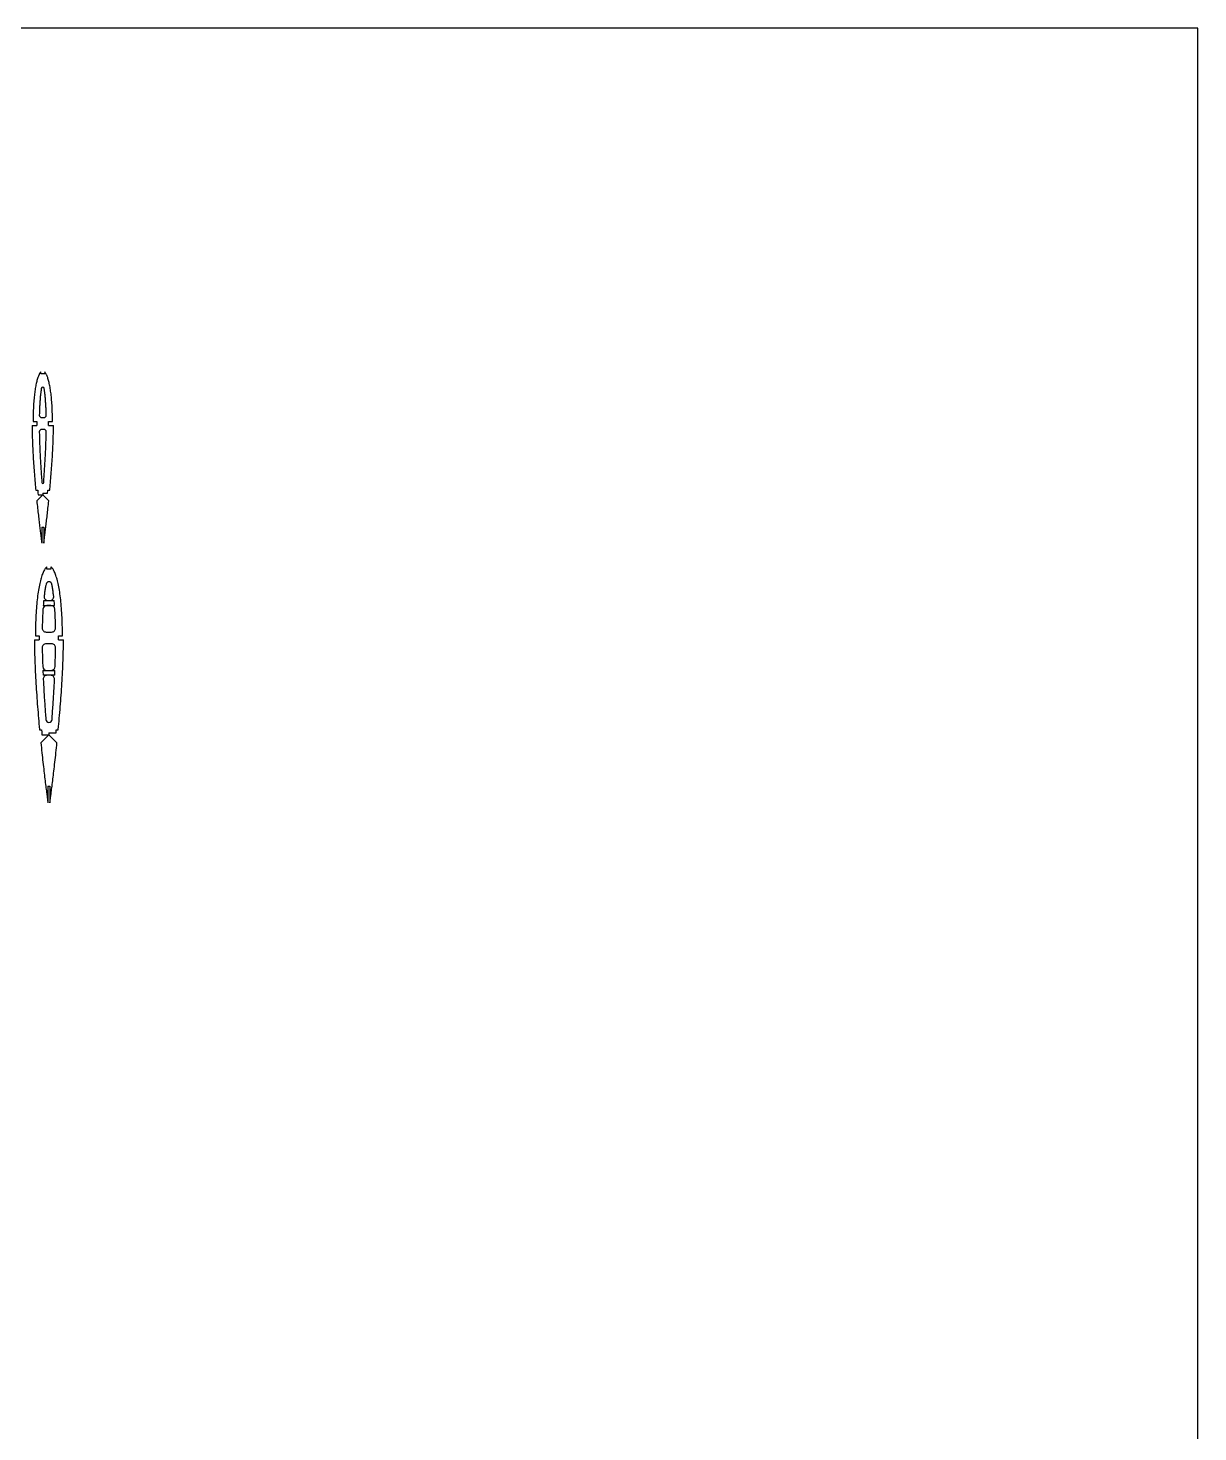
# Model space of a CAD drawing. Header units: millimetres. Extents: x 387 to 11444, y 601 to 6721.
# Drawn here: x 10249 to 11444, y 1868 to 3301 of the extents above; entities that cross this region are included whole.
import ezdxf

# ---------------------------------------------------------------- set-up
doc = ezdxf.new("R2010")
doc.units = ezdxf.units.MM
doc.layers.add('1', color=115, linetype='Continuous', plot=False)
doc.layers.add('2mm轻木', color=150, linetype='Continuous')

msp = doc.modelspace()

# ---------------------------------------------------------------- linework, layer by layer
at = {"layer": '1'}
for p, q in [((11444.162, 3301.333), (6444.162, 3301.333)), ((11444.162, 801.333), (11444.162, 3301.333))]:
    msp.add_line(p, q, dxfattribs=at)
at = {"layer": '2mm轻木'}
for p, q in [((10253.049, 2895.594), (10258.049, 2895.594)), ((10254.048, 2899.594), (10258.048, 2899.594)), ((10269.943, 2899.594), (10273.944, 2899.594)), ((10269.944, 2895.594), (10274.944, 2895.594)), ((10256.833, 2829.594), (10258.833, 2829.594)), ((10263.996, 2824.594), (10257.916, 2818.513)), ((10259.309, 2824.594), (10263.996, 2824.594)), ((10263.996, 2826.594), (10268.875, 2826.594)), ((10263.996, 2824.594), (10270.077, 2818.512)), ((10269.159, 2829.594), (10271.159, 2829.594)), ((10262.996, 2791.844), (10264.996, 2791.844)), ((10262.996, 2791.844), (10262.996, 2775.441)), ((10264.996, 2791.844), (10264.996, 2775.433)), ((10264.496, 2711.838), (10276.045, 2711.838)), ((10264.929, 2716.838), (10275.611, 2716.838)), ((10256.421, 2680.682), (10260.421, 2680.682)), ((10280.119, 2680.682), (10284.119, 2680.682)), ((10255.422, 2676.682), (10260.422, 2676.682)), ((10280.119, 2676.682), (10285.119, 2676.682)), ((10260.723, 2584.682), (10262.723, 2584.682)), ((10270.269, 2581.682), (10277.531, 2581.682)), ((10277.816, 2584.682), (10279.816, 2584.682)), ((10270.269, 2579.682), (10262.024, 2571.436)), ((10263.201, 2579.682), (10270.269, 2579.682)), ((10270.269, 2579.682), (10278.517, 2571.434)), ((10269.269, 2527.432), (10271.269, 2527.432)), ((10269.269, 2527.432), (10269.269, 2510.403)), ((10271.269, 2527.432), (10271.269, 2510.399))]:
    msp.add_line(p, q, dxfattribs=at)
at = {"layer": '2mm轻木', "linetype": 'Continuous'}
for points in [[(10261.996, 2950.265), (10261.754, 2949.999), (10261.428, 2949.584), (10261.122, 2949.143), (10260.793, 2948.613), (10260.486, 2948.063), (10260.162, 2947.422), (10259.859, 2946.767), (10259.543, 2946.019), (10259.248, 2945.258), (10258.942, 2944.403), (10258.656, 2943.542), (10258.365, 2942.589), (10258.091, 2941.628), (10257.815, 2940.576), (10257.554, 2939.517), (10257.293, 2938.372), (10257.05, 2937.222), (10256.804, 2935.983), (10256.577, 2934.743), (10256.352, 2933.417), (10256.142, 2932.089), (10255.936, 2930.678), (10255.744, 2929.266), (10255.557, 2927.775), (10255.387, 2926.283), (10255.222, 2924.715), (10255.069, 2923.145), (10254.926, 2921.504), (10254.795, 2919.86), (10254.671, 2918.148), (10254.562, 2916.436), (10254.461, 2914.661), (10254.373, 2912.883), (10254.293, 2911.046), (10254.226, 2909.207), (10254.17, 2907.314), (10254.124, 2905.418), (10254.088, 2903.471), (10254.062, 2901.525), (10254.048, 2899.594)], [(10273.944, 2899.594), (10273.929, 2901.526), (10273.906, 2903.471), (10273.869, 2905.418), (10273.824, 2907.313), (10273.766, 2909.207), (10273.698, 2911.046), (10273.62, 2912.883), (10273.531, 2914.661), (10273.431, 2916.436), (10273.32, 2918.148), (10273.199, 2919.86), (10273.068, 2921.503), (10272.923, 2923.145), (10272.772, 2924.715), (10272.607, 2926.282), (10272.435, 2927.775), (10272.248, 2929.267), (10272.058, 2930.678), (10271.851, 2932.089), (10271.641, 2933.417), (10271.415, 2934.742), (10271.188, 2935.984), (10270.944, 2937.222), (10270.701, 2938.371), (10270.438, 2939.517), (10270.179, 2940.576), (10269.901, 2941.628), (10269.629, 2942.589), (10269.336, 2943.543), (10269.051, 2944.404), (10268.745, 2945.258), (10268.451, 2946.019), (10268.135, 2946.767), (10267.832, 2947.421), (10267.506, 2948.063), (10267.2, 2948.613), (10266.87, 2949.142), (10266.564, 2949.584), (10266.237, 2950), (10265.996, 2950.267)], [(10253.049, 2895.594), (10253.049, 2895.493), (10253.064, 2893.451), (10253.09, 2891.372), (10253.124, 2889.292), (10253.168, 2887.178), (10253.221, 2885.065), (10253.283, 2882.924), (10253.354, 2880.783), (10253.433, 2878.619), (10253.52, 2876.456), (10253.615, 2874.274), (10253.717, 2872.093), (10253.829, 2869.897), (10253.946, 2867.704), (10254.068, 2865.501), (10254.199, 2863.298), (10254.334, 2861.094), (10254.477, 2858.889), (10254.624, 2856.686), (10254.778, 2854.483), (10254.935, 2852.29), (10255.097, 2850.094), (10255.263, 2847.913), (10255.435, 2845.731), (10255.608, 2843.566), (10255.787, 2841.404), (10255.968, 2839.263), (10256.152, 2837.122), (10256.34, 2835.009), (10256.53, 2832.895), (10256.72, 2830.815), (10256.833, 2829.594)], [(10258.048, 2899.594), (10258.048, 2899.512), (10258.044, 2897.537), (10258.049, 2895.594)], [(10269.944, 2895.594), (10269.949, 2897.535), (10269.944, 2899.51), (10269.943, 2899.594)], [(10271.159, 2829.594), (10271.274, 2830.815), (10271.464, 2832.895), (10271.654, 2835.009), (10271.84, 2837.122), (10272.024, 2839.263), (10272.205, 2841.404), (10272.384, 2843.566), (10272.559, 2845.731), (10272.728, 2847.913), (10272.895, 2850.094), (10273.059, 2852.29), (10273.216, 2854.483), (10273.369, 2856.686), (10273.515, 2858.889), (10273.657, 2861.094), (10273.794, 2863.298), (10273.924, 2865.501), (10274.048, 2867.704), (10274.165, 2869.897), (10274.274, 2872.093), (10274.376, 2874.274), (10274.473, 2876.456), (10274.559, 2878.619), (10274.639, 2880.783), (10274.709, 2882.924), (10274.771, 2885.065), (10274.825, 2887.178), (10274.869, 2889.292), (10274.904, 2891.372), (10274.929, 2893.451), (10274.944, 2895.493), (10274.944, 2895.594)], [(10264.915, 2837.292), (10264.925, 2837.412), (10265.022, 2838.705), (10265.118, 2840.001), (10265.213, 2841.31), (10265.307, 2842.621), (10265.4, 2843.939), (10265.492, 2845.26), (10265.583, 2846.584), (10265.673, 2847.916), (10265.762, 2849.252), (10265.849, 2850.586), (10265.935, 2851.93), (10266.021, 2853.272), (10266.103, 2854.616), (10266.186, 2855.966), (10266.266, 2857.312), (10266.343, 2858.664), (10266.42, 2860.018), (10266.496, 2861.368), (10266.568, 2862.721), (10266.64, 2864.075), (10266.708, 2865.425), (10266.775, 2866.779), (10266.84, 2868.13), (10266.904, 2869.478), (10266.964, 2870.825), (10267.022, 2872.173), (10267.078, 2873.515), (10267.131, 2874.855), (10267.183, 2876.193), (10267.231, 2877.526), (10267.277, 2878.857), (10267.32, 2880.183), (10267.361, 2881.506), (10267.398, 2882.82), (10267.432, 2884.132), (10267.465, 2885.439), (10267.494, 2886.739), (10267.52, 2888.031), (10267.537, 2889.05)], [(10258.833, 2829.594), (10258.913, 2828.736), (10259.106, 2826.694), (10259.304, 2824.652), (10259.309, 2824.594)], [(10263.996, 2826.594), (10263.996, 2824.594)], [(10268.875, 2826.594), (10268.885, 2826.694), (10269.079, 2828.736), (10269.159, 2829.594)], [(10257.916, 2818.513), (10258.096, 2816.748), (10258.295, 2814.846), (10258.493, 2812.946), (10258.691, 2811.101), (10258.889, 2809.258), (10259.085, 2807.473), (10259.282, 2805.69), (10259.473, 2803.971), (10259.669, 2802.252), (10259.857, 2800.6), (10260.048, 2798.95), (10260.233, 2797.374), (10260.419, 2795.795), (10260.598, 2794.293), (10260.778, 2792.791), (10260.95, 2791.369), (10261.125, 2789.948), (10261.289, 2788.61), (10261.457, 2787.27), (10261.614, 2786.018), (10261.773, 2784.765), (10261.921, 2783.602), (10262.07, 2782.44), (10262.211, 2781.367), (10262.35, 2780.295), (10262.477, 2779.319), (10262.607, 2778.341), (10262.724, 2777.461), (10262.842, 2776.58), (10262.948, 2775.798), (10262.996, 2775.441)], [(10264.996, 2775.433), (10265.045, 2775.798), (10265.151, 2776.58), (10265.268, 2777.461), (10265.385, 2778.341), (10265.514, 2779.319), (10265.642, 2780.295), (10265.782, 2781.367), (10265.921, 2782.44), (10266.071, 2783.602), (10266.22, 2784.765), (10266.377, 2786.018), (10266.536, 2787.27), (10266.702, 2788.61), (10266.868, 2789.948), (10267.042, 2791.369), (10267.215, 2792.791), (10267.396, 2794.293), (10267.575, 2795.795), (10267.761, 2797.374), (10267.945, 2798.95), (10268.135, 2800.6), (10268.325, 2802.252), (10268.518, 2803.971), (10268.712, 2805.69), (10268.909, 2807.473), (10269.104, 2809.258), (10269.303, 2811.101), (10269.498, 2812.946), (10269.699, 2814.846), (10269.896, 2816.748), (10270.077, 2818.512)], [(10268.269, 2751.22), (10268.247, 2751.205), (10267.831, 2750.876), (10267.381, 2750.45), (10266.957, 2749.982), (10266.5, 2749.401), (10266.074, 2748.787), (10265.619, 2748.053), (10265.195, 2747.294), (10264.75, 2746.412), (10264.333, 2745.513), (10263.9, 2744.488), (10263.497, 2743.447), (10263.079, 2742.28), (10262.688, 2741.104), (10262.291, 2739.803), (10261.918, 2738.493), (10261.542, 2737.06), (10261.187, 2735.618), (10260.831, 2734.06), (10260.5, 2732.495), (10260.166, 2730.811), (10259.857, 2729.124), (10259.552, 2727.322), (10259.267, 2725.517), (10258.986, 2723.599), (10258.725, 2721.681), (10258.472, 2719.655), (10258.24, 2717.628), (10258.016, 2715.498), (10257.809, 2713.366), (10257.614, 2711.137), (10257.436, 2708.905), (10257.269, 2706.581), (10257.121, 2704.257), (10256.982, 2701.846), (10256.864, 2699.433), (10256.755, 2696.939), (10256.664, 2694.444), (10256.587, 2691.874), (10256.526, 2689.3), (10256.476, 2686.658), (10256.442, 2684.017), (10256.422, 2681.31), (10256.421, 2680.682)], [(10284.119, 2680.682), (10284.117, 2681.31), (10284.097, 2684.018), (10284.065, 2686.658), (10284.016, 2689.3), (10283.954, 2691.873), (10283.875, 2694.443), (10283.784, 2696.94), (10283.677, 2699.433), (10283.557, 2701.846), (10283.421, 2704.257), (10283.27, 2706.581), (10283.105, 2708.905), (10282.928, 2711.137), (10282.73, 2713.366), (10282.526, 2715.499), (10282.301, 2717.627), (10282.067, 2719.655), (10281.814, 2721.682), (10281.555, 2723.6), (10281.275, 2725.517), (10280.989, 2727.322), (10280.682, 2729.124), (10280.373, 2730.811), (10280.041, 2732.496), (10279.71, 2734.06), (10279.352, 2735.619), (10279, 2737.06), (10278.621, 2738.493), (10278.25, 2739.803), (10277.85, 2741.104), (10277.462, 2742.281), (10277.044, 2743.447), (10276.641, 2744.488), (10276.208, 2745.513), (10275.792, 2746.411), (10275.344, 2747.294), (10274.922, 2748.053), (10274.465, 2748.786), (10274.039, 2749.401), (10273.581, 2749.983), (10273.16, 2750.45), (10272.708, 2750.876), (10272.294, 2751.205), (10272.269, 2751.221)], [(10264.929, 2716.838), (10264.824, 2715.715), (10264.707, 2714.413), (10264.595, 2713.101), (10264.496, 2711.838)], [(10276.045, 2711.838), (10275.944, 2713.101), (10275.834, 2714.418), (10275.718, 2715.71), (10275.611, 2716.838)], [(10260.421, 2680.682), (10260.417, 2678.605), (10260.422, 2676.682)], [(10280.119, 2676.682), (10280.124, 2678.602), (10280.119, 2680.681)], [(10255.422, 2676.682), (10255.424, 2675.833), (10255.444, 2673.063), (10255.479, 2670.244), (10255.526, 2667.423), (10255.585, 2664.557), (10255.657, 2661.691), (10255.741, 2658.788), (10255.838, 2655.884), (10255.944, 2652.949), (10256.063, 2650.016), (10256.192, 2647.056), (10256.33, 2644.098), (10256.481, 2641.121), (10256.64, 2638.146), (10256.805, 2635.159), (10256.984, 2632.171), (10257.167, 2629.182), (10257.36, 2626.192), (10257.56, 2623.205), (10257.768, 2620.217), (10257.981, 2617.242), (10258.201, 2614.265), (10258.427, 2611.307), (10258.659, 2608.347), (10258.894, 2605.412), (10259.137, 2602.479), (10259.382, 2599.576), (10259.632, 2596.673), (10259.887, 2593.806), (10260.144, 2590.94), (10260.402, 2588.119), (10260.664, 2585.3), (10260.723, 2584.682)], [(10279.816, 2584.682), (10279.875, 2585.3), (10280.14, 2588.119), (10280.397, 2590.94), (10280.655, 2593.806), (10280.907, 2596.673), (10281.157, 2599.576), (10281.402, 2602.479), (10281.645, 2605.412), (10281.882, 2608.347), (10282.112, 2611.307), (10282.338, 2614.265), (10282.56, 2617.242), (10282.773, 2620.217), (10282.981, 2623.205), (10283.179, 2626.192), (10283.372, 2629.182), (10283.558, 2632.171), (10283.733, 2635.159), (10283.902, 2638.146), (10284.06, 2641.121), (10284.209, 2644.098), (10284.347, 2647.056), (10284.478, 2650.016), (10284.595, 2652.949), (10284.704, 2655.884), (10284.798, 2658.788), (10284.882, 2661.691), (10284.956, 2664.557), (10285.015, 2667.423), (10285.062, 2670.244), (10285.097, 2673.063), (10285.117, 2675.833), (10285.119, 2676.682)], [(10264.115, 2645.525), (10276.424, 2645.525)], [(10264.115, 2645.525), (10264.12, 2645.383), (10264.198, 2643.528), (10264.279, 2641.666), (10264.33, 2640.525)], [(10276.208, 2640.52), (10276.26, 2641.666), (10276.341, 2643.528), (10276.419, 2645.383), (10276.424, 2645.525)], [(10273.441, 2595.483), (10273.443, 2595.505), (10273.578, 2597.292), (10273.711, 2599.083), (10273.841, 2600.89), (10273.972, 2602.701), (10274.1, 2604.52), (10274.228, 2606.345), (10274.353, 2608.175), (10274.476, 2610.014), (10274.6, 2611.859), (10274.721, 2613.703), (10274.839, 2615.558), (10274.958, 2617.413), (10275.071, 2619.27), (10275.185, 2621.134), (10275.296, 2622.995), (10275.403, 2624.862), (10275.51, 2626.731), (10275.614, 2628.597), (10275.713, 2630.467), (10275.813, 2632.338), (10275.907, 2634.204), (10276, 2636.074), (10276.012, 2636.333)], [(10262.723, 2584.682), (10262.926, 2582.53), (10263.194, 2579.761), (10263.201, 2579.682)], [(10270.269, 2581.682), (10270.269, 2579.682)], [(10277.531, 2581.682), (10277.613, 2582.53), (10277.816, 2584.682)], [(10262.024, 2571.436), (10262.268, 2569.042), (10262.538, 2566.463), (10262.807, 2563.886), (10263.075, 2561.384), (10263.344, 2558.884), (10263.609, 2556.464), (10263.876, 2554.046), (10264.136, 2551.714), (10264.401, 2549.383), (10264.656, 2547.143), (10264.916, 2544.905), (10265.166, 2542.767), (10265.418, 2540.626), (10265.661, 2538.589), (10265.906, 2536.552), (10266.139, 2534.624), (10266.376, 2532.696), (10266.599, 2530.882), (10266.827, 2529.065), (10267.04, 2527.368), (10267.255, 2525.667), (10267.455, 2524.091), (10267.658, 2522.514), (10267.849, 2521.059), (10268.037, 2519.606), (10268.21, 2518.282), (10268.386, 2516.955), (10268.544, 2515.762), (10268.705, 2514.567), (10268.849, 2513.508), (10268.99, 2512.446), (10269.116, 2511.523), (10269.242, 2510.599), (10269.269, 2510.403)], [(10271.269, 2510.399), (10271.297, 2510.599), (10271.423, 2511.523), (10271.549, 2512.446), (10271.693, 2513.508), (10271.836, 2514.567), (10271.994, 2515.762), (10272.153, 2516.955), (10272.329, 2518.282), (10272.502, 2519.606), (10272.692, 2521.059), (10272.881, 2522.514), (10273.083, 2524.091), (10273.286, 2525.667), (10273.499, 2527.368), (10273.715, 2529.065), (10273.94, 2530.882), (10274.165, 2532.696), (10274.4, 2534.624), (10274.635, 2536.552), (10274.88, 2538.589), (10275.123, 2540.626), (10275.375, 2542.767), (10275.625, 2544.905), (10275.883, 2547.143), (10276.14, 2549.383), (10276.402, 2551.714), (10276.665, 2554.046), (10276.932, 2556.464), (10277.197, 2558.884), (10277.467, 2561.384), (10277.732, 2563.886), (10278.004, 2566.463), (10278.271, 2569.042), (10278.517, 2571.434)]]:
    msp.add_lwpolyline(points, dxfattribs=at)
at = {"layer": '2mm轻木'}
for points in [[(10265.996, 2950.267), (10265.996, 2948.344), (10261.996, 2948.344), (10261.996, 2950.265)], [(10272.269, 2751.221), (10272.269, 2748.932), (10268.269, 2748.932), (10268.269, 2751.22)]]:
    msp.add_lwpolyline(points, dxfattribs=at)
at = {"layer": '2mm轻木', "linetype": 'Continuous'}
for points in [[(10262.967, 2903.594), (10265.027, 2903.594, 0.42021161), (10267.527, 2906.145), (10267.52, 2906.491), (10267.493, 2907.639), (10267.46, 2908.781), (10267.426, 2909.914), (10267.389, 2911.027), (10267.347, 2912.133), (10267.303, 2913.224), (10267.254, 2914.3), (10267.201, 2915.367), (10267.145, 2916.419), (10267.086, 2917.459), (10267.024, 2918.478), (10266.956, 2919.488), (10266.887, 2920.489), (10266.815, 2921.464), (10266.738, 2922.428), (10266.659, 2923.376), (10266.575, 2924.305), (10266.487, 2925.226), (10266.399, 2926.126), (10266.306, 2927.006), (10266.208, 2927.878), (10266.11, 2928.726), (10266.007, 2929.556), (10265.902, 2930.375), (10265.795, 2931.17), (10265.684, 2931.946), (10265.571, 2932.703), (10265.478, 2933.293, 0.85553132), (10262.514, 2933.289), (10262.424, 2932.708), (10262.31, 2931.946), (10262.199, 2931.165), (10262.09, 2930.37), (10261.985, 2929.556), (10261.882, 2928.726), (10261.784, 2927.878), (10261.687, 2927.011), (10261.596, 2926.127), (10261.505, 2925.226), (10261.42, 2924.309), (10261.335, 2923.372), (10261.255, 2922.428), (10261.179, 2921.464), (10261.105, 2920.484), (10261.036, 2919.492), (10260.971, 2918.482), (10260.908, 2917.455), (10260.847, 2916.415), (10260.792, 2915.371), (10260.741, 2914.304), (10260.691, 2913.221), (10260.646, 2912.133), (10260.605, 2911.027), (10260.566, 2909.91), (10260.532, 2908.785), (10260.502, 2907.643), (10260.474, 2906.491), (10260.467, 2906.145, 0.42021161), (10262.967, 2903.594)], [(10267.537, 2889.05, 0.41927201), (10265.037, 2891.594), (10262.955, 2891.594, 0.41927201), (10260.456, 2889.05), (10260.473, 2888.031), (10260.499, 2886.743), (10260.529, 2885.439), (10260.56, 2884.129), (10260.594, 2882.82), (10260.632, 2881.506), (10260.673, 2880.183), (10260.716, 2878.857), (10260.762, 2877.526), (10260.81, 2876.193), (10260.861, 2874.855), (10260.914, 2873.515), (10260.971, 2872.173), (10261.029, 2870.825), (10261.089, 2869.478), (10261.152, 2868.13), (10261.217, 2866.779), (10261.284, 2865.425), (10261.353, 2864.075), (10261.425, 2862.724), (10261.499, 2861.368), (10261.572, 2860.015), (10261.649, 2858.667), (10261.728, 2857.312), (10261.807, 2855.963), (10261.889, 2854.619), (10261.974, 2853.272), (10262.058, 2851.927), (10262.143, 2850.586), (10262.231, 2849.252), (10262.32, 2847.915), (10262.409, 2846.584), (10262.5, 2845.26), (10262.593, 2843.941), (10262.687, 2842.624), (10262.782, 2841.309), (10262.876, 2840.001), (10262.972, 2838.701), (10263.068, 2837.408), (10263.077, 2837.292)], [(10269.376, 2716.838), (10271.163, 2716.838, 0.44836407), (10275.136, 2721.298), (10275.071, 2721.861), (10274.928, 2723.019), (10274.781, 2724.159), (10274.631, 2725.268), (10274.477, 2726.352), (10274.319, 2727.411), (10274.155, 2728.448), (10273.99, 2729.462), (10273.821, 2730.441), (10273.648, 2731.395), (10273.471, 2732.326), (10273.292, 2733.228), (10273.205, 2733.642, 0.81567616), (10267.328, 2733.618), (10267.068, 2732.326), (10266.894, 2731.401), (10266.72, 2730.441), (10266.551, 2729.456), (10266.384, 2728.448), (10266.223, 2727.416), (10266.064, 2726.352), (10265.909, 2725.263), (10265.757, 2724.154), (10265.611, 2723.019), (10265.468, 2721.861), (10265.402, 2721.298, 0.44836407), (10269.376, 2716.838)], [(10267.468, 2684.682), (10273.075, 2684.682, 0.42021161), (10277.075, 2688.763), (10277.029, 2690.999), (10276.991, 2692.591), (10276.947, 2694.172), (10276.9, 2695.74), (10276.848, 2697.284), (10276.789, 2698.816), (10276.728, 2700.329), (10276.66, 2701.821), (10276.587, 2703.3), (10276.51, 2704.76), (10276.428, 2706.202), (10276.313, 2708.082, 0.39646353), (10272.321, 2711.838), (10268.221, 2711.838, 0.39646353), (10264.228, 2708.082), (10264.113, 2706.198), (10264.029, 2704.756), (10263.952, 2703.304), (10263.881, 2701.825), (10263.813, 2700.325), (10263.75, 2698.816), (10263.693, 2697.284), (10263.639, 2695.736), (10263.592, 2694.176), (10263.55, 2692.595), (10263.512, 2690.999), (10263.479, 2689.386), (10263.468, 2688.751, 0.41930867), (10267.468, 2684.682)], [(10277.081, 2668.618, 0.418901), (10273.082, 2672.682), (10267.457, 2672.682, 0.418901), (10263.457, 2668.618), (10263.48, 2667.236), (10263.51, 2665.453), (10263.546, 2663.669), (10263.588, 2661.868), (10263.631, 2660.058), (10263.678, 2658.247), (10263.73, 2656.429), (10263.787, 2654.601), (10263.846, 2652.767), (10263.91, 2650.927), (10263.965, 2649.381, 0.4037292), (10267.963, 2645.525)], [(10273.014, 2645.549, 0.37218317), (10276.574, 2649.381), (10276.629, 2650.927), (10276.693, 2652.767), (10276.752, 2654.601), (10276.809, 2656.429), (10276.861, 2658.247), (10276.908, 2660.061), (10276.953, 2661.867), (10276.993, 2663.666), (10277.029, 2665.453), (10277.059, 2667.236), (10277.081, 2668.618)], [(10276.208, 2640.52, -0.00102734), (10272.017, 2640.525), (10264.33, 2640.525)], [(10268.42, 2640.524, 0.42125745), (10264.527, 2636.328), (10264.632, 2634.204), (10264.726, 2632.338), (10264.826, 2630.47), (10264.928, 2628.597), (10265.029, 2626.728), (10265.136, 2624.865), (10265.245, 2622.995), (10265.354, 2621.131), (10265.467, 2619.273), (10265.584, 2617.412), (10265.7, 2615.555), (10265.818, 2613.703), (10265.939, 2611.859), (10266.063, 2610.013), (10266.186, 2608.175), (10266.311, 2606.345), (10266.439, 2604.523), (10266.57, 2602.704), (10266.7, 2600.889), (10266.831, 2599.083), (10266.963, 2597.288), (10267.096, 2595.501), (10267.097, 2595.483)], [(10276.012, 2636.333, 0.42041881), (10272.125, 2640.524, 0.42041881)]]:
    msp.add_lwpolyline(points, format="xyb", dxfattribs=at)
at = {"layer": '2mm轻木'}
for centre, radius, start, end in [((10263.996, 2837.292), 0.919, 180, 0), ((10270.27, 2595.503), 3.174, 180.036435, 0.036435)]:
    msp.add_arc(centre, radius, start, end, dxfattribs=at)

doc.saveas('drawing.dxf')
